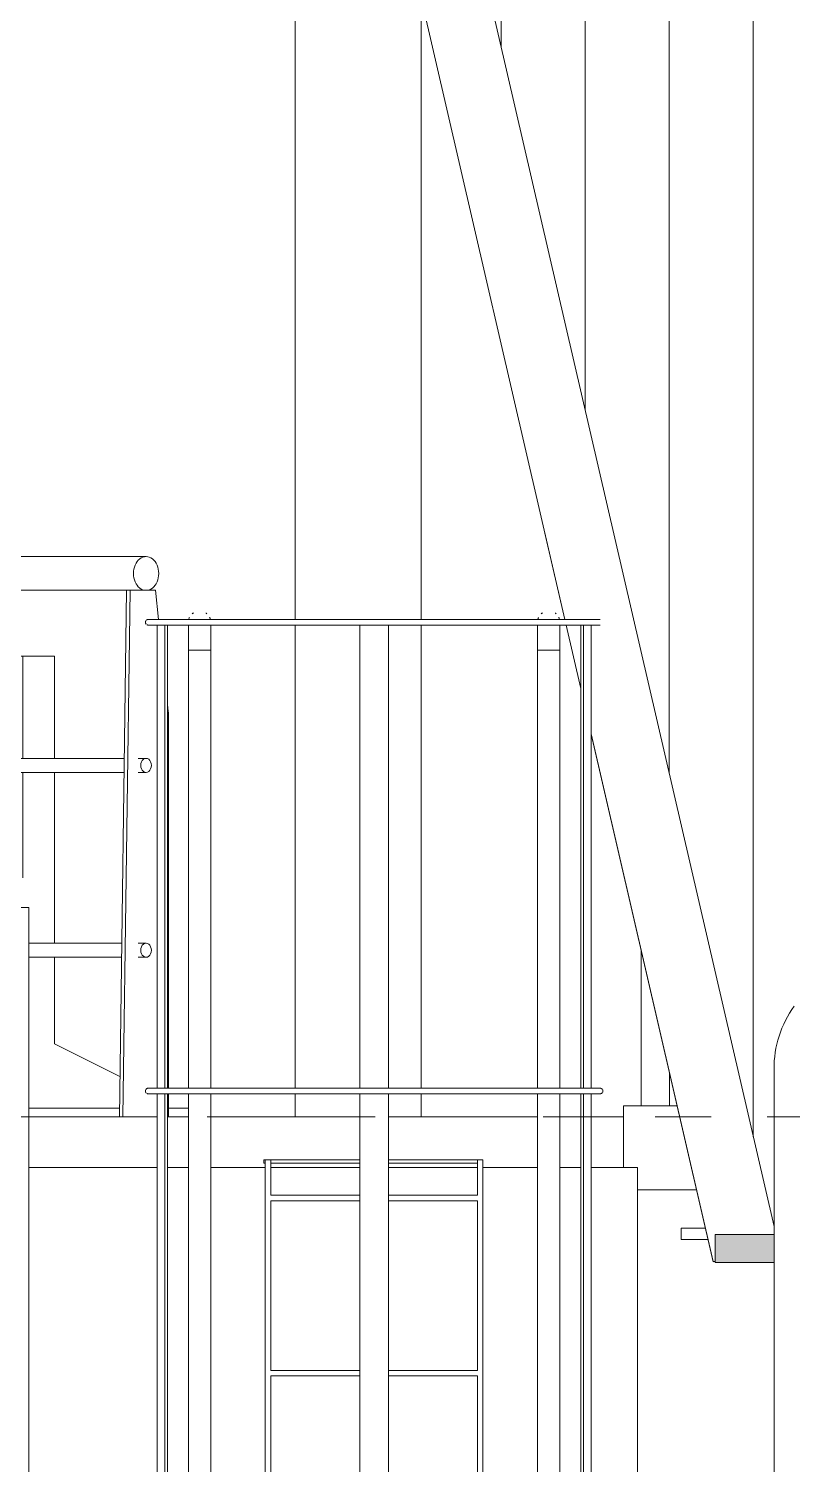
# Model space of a CAD drawing. Header units: metres. Extents: x -3 to 137, y -7 to 15.
# Drawn here: x 74.151 to 75.515, y 2.193 to 4.755 of the extents above; entities that cross this region are included whole.
import ezdxf

# ---------------------------------------------------------------- set-up
doc = ezdxf.new("R2010")
doc.units = ezdxf.units.M
doc.linetypes.add('Centre', pattern=[0.03175, 0.00635, -0.00475, 0.0159, -0.00475])
for name, color, linetype, lineweight in [('A-CLNG', 7, 'Continuous', 9), ('A-FLOR', 7, 'Continuous', 9), ('A-FLOR-HRAL', 7, 'Continuous', 9), ('A-FLOR-LEVL', 7, 'Continuous', 9), ('A-GENM', 7, 'Continuous', 9), ('A-WALL', 7, 'Continuous', 9), ('A-WALL-PATT', 7, 'Continuous', 9), ('I-WALL', 7, 'Continuous', 9), ('M-EQPM', 7, 'Continuous', 9), ('P-PIPE', 7, 'Continuous', 9), ('S-COLS', 7, 'Continuous', 9)]:
    doc.layers.add(name, color=color, linetype=linetype, lineweight=lineweight)

# ---------------------------------------------------------------- blocks, each defined once
blk = doc.blocks.new('CHS-Circular Hollow Section-Column - 225 mm-2571516-Elevation 5 - a')
at = {"layer": 'S-COLS'}
for p, q in [((-1.568, 5.7108), (-1.568, 3.7004)), ((-1.343, 3.7004), (-1.343, 4.8096)), ((-1.568, 3.6904), (-1.568, 2.8638)), ((-1.343, 2.8637), (-1.343, 3.6904)), ((-1.568, 2.8538), (-1.568, 2.8125)), ((-1.343, 2.8125), (-1.343, 2.8538))]:
    blk.add_line(p, q, dxfattribs=at)
blk = doc.blocks.new('Generic Models 2 - Generic Models 1-2589999-Elevation 5 - a')
at = {"layer": 'A-GENM', "color": 8, "true_color": 0x808080}
for p, q in [((-2.0432, 2.8125), (-1.8144, 2.8125)), ((-1.7956, 2.8125), (-1.7583, 2.8125)), ((-1.7187, 2.8125), (-1.4522, 2.8125)), ((-1.4014, 2.8125), (-1.1352, 2.8125)), ((-1.0954, 2.8125), (-1.058, 2.8125)), ((-1.0392, 2.8125), (-0.9817, 2.8125)), ((-1.8144, 2.7225), (-2.0432, 2.7225)), ((-1.7582, 2.7225), (-1.7956, 2.7225)), ((-1.6208, 2.7225), (-1.7187, 2.7225)), ((-1.4522, 2.7225), (-1.6111, 2.7225)), ((-1.2426, 2.7225), (-1.4014, 2.7225)), ((-1.1352, 2.7225), (-1.2329, 2.7225)), ((-1.058, 2.7225), (-1.0954, 2.7225)), ((-0.9817, 2.7225), (-1.0392, 2.7225)), ((-0.9817, 2.7375), (-0.9817, 2.7225))]:
    blk.add_line(p, q, dxfattribs=at)
blk = doc.blocks.new('Railing - 50 x 12mm-V122-Elevation 5 - a')
at = {"layer": 'A-FLOR-HRAL'}
for p, q in [((-2.4764, 3.264), (-2.4697, 3.7525)), ((-2.4632, 3.7525), (-2.4698, 3.264)), ((-2.4632, 3.7525), (-2.4697, 3.7525)), ((-2.4354, 3.7525), (-2.4632, 3.7525)), ((-2.3952, 3.5368), (-2.4179, 3.7525)), ((-2.3946, 3.5115), (-2.3946, 3.5246)), ((-2.3946, 3.264), (-2.3946, 3.3401)), ((-2.4825, 2.8125), (-2.4773, 3.191)), ((-2.4708, 3.191), (-2.4759, 2.8125)), ((-2.3946, 3.1225), (-2.3946, 3.191)), ((-2.3946, 2.8125), (-2.3946, 2.9487))]:
    blk.add_line(p, q, dxfattribs=at)
blk.add_ellipse((-2.4701, 3.5246), major_axis=(0, 0.1), ratio=0.75471, start_param=4.712389, end_param=4.834562, dxfattribs=at)
blk = doc.blocks.new('Railing - 50 x 12mm-V123-Elevation 5 - a')
at = {"layer": 'A-FLOR-HRAL'}
for p, q in [((-1.8817, 2.8125), (-1.869, 3.7525)), ((-1.8624, 3.7525), (-1.8752, 2.8125)), ((-1.8624, 3.7525), (-1.869, 3.7525)), ((-1.8346, 3.7525), (-1.8624, 3.7525)), ((-1.8171, 3.7525), (-1.834, 3.7525)), ((-1.8116, 3.7004), (-1.8171, 3.7525)), ((-1.7944, 3.5368), (-1.7956, 3.5483)), ((-1.7939, 2.8636), (-1.7939, 3.5246)), ((-1.7939, 2.8125), (-1.7939, 2.8539))]:
    blk.add_line(p, q, dxfattribs=at)
blk.add_ellipse((-1.8693, 3.5246), major_axis=(0, 0.1), ratio=0.75471, start_param=4.712389, end_param=4.834562, dxfattribs=at)
blk = doc.blocks.new('Railing - 50 x 12mm-V124-Elevation 5 - a')
at = {"layer": 'A-FLOR-HRAL'}
for p, q in [((-3.1242, 3.2638), (-3.1176, 3.7525)), ((-3.111, 3.7525), (-3.1176, 3.264)), ((-3.111, 3.7525), (-3.1176, 3.7525)), ((-3.0832, 3.7525), (-3.111, 3.7525)), ((-3.0431, 3.5368), (-3.0657, 3.7525)), ((-3.0425, 3.4525), (-3.0425, 3.5246)), ((-3.0425, 3.264), (-3.0425, 3.4275)), ((-3.1303, 2.8125), (-3.1252, 3.191)), ((-3.1186, 3.191), (-3.1238, 2.8125)), ((-3.0425, 3.1225), (-3.0425, 3.191)), ((-3.0425, 2.8125), (-3.0425, 3.0975))]:
    blk.add_line(p, q, dxfattribs=at)
blk.add_ellipse((-3.118, 3.5246), major_axis=(0, 0.1), ratio=0.75471, start_param=4.712389, end_param=4.834562, dxfattribs=at)
blk = doc.blocks.new('Railing - Railing-2595365-Elevation 5 - a')
at = {"layer": 'A-FLOR-HRAL'}
for p, q in [((-1.834, 3.8125), (-3.0991, 3.8125)), ((-3.0991, 3.7525), (-2.4697, 3.7525)), ((-2.4562, 3.7525), (-1.869, 3.7525)), ((-1.8554, 3.7525), (-1.834, 3.7525)), ((-2.5095, 3.4525), (-3.0967, 3.4525)), ((-1.873, 3.4525), (-2.418, 3.4525)), ((-1.834, 3.4525), (-1.8481, 3.4525)), ((-3.0967, 3.4275), (-2.5134, 3.4275)), ((-2.4147, 3.4275), (-1.8734, 3.4275)), ((-1.8481, 3.4275), (-1.834, 3.4275)), ((-2.4783, 3.1225), (-3.0967, 3.1225)), ((-2.2709, 3.1225), (-2.4488, 3.1225)), ((-2.1161, 3.1225), (-2.1979, 3.1225)), ((-1.8775, 3.1225), (-2.0431, 3.1225)), ((-1.834, 3.1225), (-1.8481, 3.1225)), ((-3.0967, 3.0975), (-2.4882, 3.0975)), ((-2.4395, 3.0975), (-2.2709, 3.0975)), ((-2.1979, 3.0975), (-2.1161, 3.0975)), ((-2.0431, 3.0975), (-1.8778, 3.0975)), ((-1.8481, 3.0975), (-1.834, 3.0975))]:
    blk.add_line(p, q, dxfattribs=at)
for centre, major_axis, start_param, end_param in [((-3.0991, 3.7825), (0, 0.03), 0, 1.570796), ((-1.834, 3.7825), (0, 0.03), 4.712389, 7.853982), ((-3.0991, 3.7825), (0, 0.03), 1.570796, 3.141593), ((-1.834, 3.7825), (0, 0.03), 1.570796, 4.712389), ((-1.834, 3.44), (0, 0.0125), 4.712389, 7.853982), ((-1.834, 3.44), (0, 0.0125), 1.570796, 4.712389), ((-1.834, 3.11), (0, 0.0125), 4.712389, 7.853982), ((-1.834, 3.11), (0, 0.0125), 1.570796, 4.712389)]:
    blk.add_ellipse(centre, major_axis=major_axis, ratio=0.75471, start_param=start_param, end_param=end_param, dxfattribs=at)
for name in ['Railing - 50 x 12mm-V124-Elevation 5 - a', 'Railing - 50 x 12mm-V122-Elevation 5 - a', 'Railing - 50 x 12mm-V123-Elevation 5 - a']:
    blk.add_blockref(name, (0, 0))
blk = doc.blocks.new('Railing - 2_-2595590-Elevation 5 - a')
at = {"layer": 'A-FLOR-HRAL'}
for p, q in [((-0.9502, 3.1096), (-0.9502, 2.8325)), ((-0.8994, 2.8325), (-0.8994, 2.8896))]:
    blk.add_line(p, q, dxfattribs=at)
blk = doc.blocks.new('Railing - Railing-2595551-Elevation 5 - a')
blk.add_blockref('Railing - 2_-2595590-Elevation 5 - a', (0, 0))
blk = doc.blocks.new('M-Miscelaneo - M-Miscelaneo-3177771-Elevation 5 - a')
at = {"layer": 'A-GENM', "color": 8, "true_color": 0x808080}
for p, q in [((-0.7128, 2.8994), (-0.7128, 2.6424)), ((-0.7128, 2.6424), (-0.7128, 2.3725)), ((-0.7128, 2.2425), (-0.7128, 0.7362))]:
    blk.add_line(p, q, dxfattribs=at)
at = {"layer": 'A-GENM', "color": 8, "true_color": 0x808080, "flags": 128}
for points in [[(-0.6767, 3.0101), (-0.681, 3.004), (-0.685, 2.9977), (-0.6888, 2.9912), (-0.6924, 2.9846), (-0.6957, 2.9778), (-0.6987, 2.971), (-0.7014, 2.964), (-0.7038, 2.9569), (-0.706, 2.9497), (-0.7078, 2.9424), (-0.7094, 2.9351), (-0.7107, 2.9277), (-0.7117, 2.9202), (-0.7124, 2.9127), (-0.7127, 2.9053), (-0.7128, 2.8994)], [(-0.7128, 2.3725), (-0.7128, 2.3699), (-0.7128, 2.3673), (-0.7128, 2.3647), (-0.7128, 2.3622), (-0.7128, 2.3596), (-0.7128, 2.3571), (-0.7128, 2.3546), (-0.7128, 2.3521), (-0.7128, 2.3496), (-0.7128, 2.3472), (-0.7128, 2.3448), (-0.7128, 2.3425), (-0.7128, 2.3402), (-0.7128, 2.338), (-0.7128, 2.3358), (-0.7128, 2.3337), (-0.7128, 2.3316), (-0.7128, 2.3297), (-0.7128, 2.3277), (-0.7128, 2.3259), (-0.7128, 2.3241), (-0.7128, 2.3224), (-0.7128, 2.3208), (-0.7128, 2.3193), (-0.7128, 2.3178), (-0.7128, 2.3165), (-0.7128, 2.3152), (-0.7128, 2.314), (-0.7128, 2.3129), (-0.7128, 2.3119), (-0.7128, 2.311), (-0.7128, 2.3102), (-0.7128, 2.3096), (-0.7128, 2.309), (-0.7128, 2.3085), (-0.7128, 2.3081), (-0.7128, 2.3078), (-0.7128, 2.3076), (-0.7128, 2.3075), (-0.7128, 2.3075)], [(-0.7128, 2.3075), (-0.7128, 2.3088), (-0.7127, 2.3101)], [(-0.7128, 2.2425), (-0.7128, 2.2451), (-0.7128, 2.2477), (-0.7128, 2.2503), (-0.7128, 2.2529), (-0.7128, 2.2554), (-0.7128, 2.258), (-0.7128, 2.2605), (-0.7128, 2.263), (-0.7128, 2.2654), (-0.7128, 2.2678), (-0.7128, 2.2702), (-0.7128, 2.2725), (-0.7128, 2.2748), (-0.7128, 2.277), (-0.7128, 2.2792), (-0.7128, 2.2813), (-0.7128, 2.2834), (-0.7128, 2.2854), (-0.7128, 2.2873), (-0.7128, 2.2891), (-0.7128, 2.2909), (-0.7128, 2.2926), (-0.7128, 2.2942), (-0.7128, 2.2958), (-0.7128, 2.2972), (-0.7128, 2.2986), (-0.7128, 2.2998), (-0.7128, 2.301), (-0.7128, 2.3021), (-0.7128, 2.3031), (-0.7128, 2.304), (-0.7128, 2.3048), (-0.7128, 2.3055), (-0.7128, 2.3061), (-0.7128, 2.3066), (-0.7128, 2.307), (-0.7128, 2.3073), (-0.7128, 2.3074), (-0.7128, 2.3075), (-0.7128, 2.3075)]]:
    blk.add_lwpolyline(points, dxfattribs=at)
blk = doc.blocks.new('M_Escalera Marinera Exterior - M_Escalera Marinera Exterior-V151-Elevation 5 - a')
at = {"layer": 'A-GENM', "color": 8, "true_color": 0x808080}
for p, q in [((-1.827, 3.7004), (-1.8302, 3.7004)), ((-1.8302, 3.6904), (-1.8232, 3.6904)), ((-1.8144, 2.8638), (-1.8144, 3.6905)), ((-1.7585, 3.7004), (-1.8057, 3.7004)), ((-1.8004, 2.8637), (-1.8004, 3.6905)), ((-1.7956, 3.6905), (-1.7956, 2.8636)), ((-1.7956, 3.6904), (-1.7585, 3.6904)), ((-1.7585, 3.7003), (-1.7585, 3.7004)), ((-1.4522, 2.8638), (-1.4522, 3.6904)), ((-1.4014, 2.8638), (-1.4014, 3.6904)), ((-1.0866, 3.7004), (-1.0952, 3.7004)), ((-1.0952, 3.6906), (-1.0952, 3.6904)), ((-1.0952, 3.6904), (-1.0842, 3.6904)), ((-1.058, 2.8636), (-1.058, 3.6906)), ((-1.0532, 3.6905), (-1.0532, 2.8637)), ((-1.0392, 3.6905), (-1.0392, 2.8638)), ((-1.7585, 3.6454), (-1.7585, 2.8635)), ((-1.7185, 3.6454), (-1.7585, 3.6454)), ((-1.7585, 3.6454), (-1.7385, 3.6454)), ((-1.7385, 3.6454), (-1.7185, 3.6454)), ((-1.7185, 2.8637), (-1.7185, 3.6454)), ((-1.1352, 3.6454), (-1.1352, 2.8634)), ((-1.0952, 3.6454), (-1.1352, 3.6454)), ((-1.1352, 3.6454), (-1.1152, 3.6454)), ((-1.1152, 3.6454), (-1.0952, 3.6454)), ((-1.0952, 2.8636), (-1.0952, 3.6454)), ((-1.827, 2.8638), (-1.8302, 2.8638)), ((-1.8302, 2.8538), (-1.8232, 2.8538)), ((-1.8144, 2.0127), (-1.8144, 2.8538)), ((-1.8004, 2.0127), (-1.8004, 2.8538)), ((-1.7585, 2.8638), (-1.7956, 2.8638)), ((-1.7956, 2.8538), (-1.7585, 2.8538)), ((-1.7956, 2.8538), (-1.7956, 2.0126)), ((-1.7585, 2.8636), (-1.7585, 2.8638)), ((-1.7585, 2.8539), (-1.7585, 2.0124)), ((-1.7185, 2.0127), (-1.7185, 2.854)), ((-1.4522, 2.0127), (-1.4522, 2.8538)), ((-1.4014, 2.0127), (-1.4014, 2.8538)), ((-1.1352, 2.8538), (-1.1352, 2.0124)), ((-1.058, 2.8638), (-1.0952, 2.8638)), ((-1.0952, 2.0126), (-1.0952, 2.8541)), ((-1.0952, 2.8539), (-1.0952, 2.8538)), ((-1.0952, 2.8538), (-1.058, 2.8538)), ((-1.058, 2.0126), (-1.058, 2.854)), ((-1.0532, 2.8539), (-1.0532, 2.0127)), ((-1.0392, 2.8538), (-1.0392, 2.0127)), ((-1.0235, 2.8638), (-1.0267, 2.8638)), ((-1.0267, 2.8538), (-1.0235, 2.8538)), ((-1.6236, 2.7361), (-1.6211, 2.7361)), ((-1.6236, 2.7298), (-1.6236, 2.7361)), ((-1.6209, 2.7298), (-1.6236, 2.7298)), ((-1.6111, 2.7361), (-1.6211, 2.7361)), ((-1.6211, 2.7361), (-1.6211, 2.0125)), ((-1.6111, 2.6727), (-1.6111, 2.7361)), ((-1.6111, 2.7361), (-1.4522, 2.7361)), ((-1.4522, 2.7298), (-1.6111, 2.7298)), ((-1.4014, 2.7361), (-1.2426, 2.7361)), ((-1.2426, 2.7298), (-1.4014, 2.7298)), ((-1.2326, 2.7361), (-1.2426, 2.7361)), ((-1.2426, 2.7361), (-1.2426, 2.6727)), ((-1.2326, 2.0126), (-1.2326, 2.7361)), ((-1.4522, 2.6727), (-1.6111, 2.6727)), ((-1.2426, 2.6727), (-1.4014, 2.6727)), ((-1.6111, 2.3601), (-1.6111, 2.6627)), ((-1.6111, 2.6627), (-1.4522, 2.6627)), ((-1.4014, 2.6627), (-1.2426, 2.6627)), ((-1.2426, 2.6627), (-1.2426, 2.3601)), ((-1.4522, 2.3601), (-1.6111, 2.3601)), ((-1.2426, 2.3601), (-1.4014, 2.3601)), ((-1.6111, 2.0553), (-1.6111, 2.3501)), ((-1.6111, 2.3501), (-1.4522, 2.3501)), ((-1.4014, 2.3501), (-1.2426, 2.3501)), ((-1.2426, 2.3501), (-1.2426, 2.0553))]:
    blk.add_line(p, q, dxfattribs=at)
at = {"layer": 'A-GENM', "color": 8, "true_color": 0x808080, "flags": 128}
for points in [[(-1.0235, 3.7004), (-1.0238, 3.7004), (-1.0248, 3.7004), (-1.0264, 3.7004), (-1.0286, 3.7004), (-1.0315, 3.7004), (-1.035, 3.7004), (-1.0392, 3.7004), (-1.0439, 3.7004), (-1.0493, 3.7004), (-1.0553, 3.7004), (-1.0619, 3.7004), (-1.0691, 3.7004), (-1.0768, 3.7004), (-1.0851, 3.7004), (-1.0939, 3.7004), (-1.1033, 3.7004), (-1.1132, 3.7004), (-1.1236, 3.7004), (-1.1345, 3.7004), (-1.1458, 3.7004), (-1.1576, 3.7004), (-1.1698, 3.7004), (-1.1825, 3.7004), (-1.1955, 3.7004), (-1.2089, 3.7004), (-1.2226, 3.7004), (-1.2367, 3.7004), (-1.2511, 3.7004), (-1.2658, 3.7004), (-1.2807, 3.7004), (-1.2958, 3.7004), (-1.3112, 3.7004), (-1.3267, 3.7004), (-1.3424, 3.7004), (-1.3583, 3.7004), (-1.3742, 3.7004), (-1.3903, 3.7004), (-1.4064, 3.7004), (-1.4225, 3.7004), (-1.4386, 3.7004), (-1.4547, 3.7004), (-1.4708, 3.7004), (-1.4868, 3.7004), (-1.5027, 3.7004), (-1.5185, 3.7004), (-1.5341, 3.7004), (-1.5496, 3.7004), (-1.5648, 3.7004), (-1.5799, 3.7004), (-1.5947, 3.7004), (-1.6092, 3.7004), (-1.6235, 3.7004), (-1.6374, 3.7004), (-1.651, 3.7004), (-1.6642, 3.7004), (-1.6771, 3.7004), (-1.6895, 3.7004), (-1.7015, 3.7004), (-1.7131, 3.7004), (-1.7243, 3.7004), (-1.7349, 3.7004), (-1.7451, 3.7004), (-1.7548, 3.7004), (-1.7639, 3.7004), (-1.7725, 3.7004), (-1.7805, 3.7004), (-1.788, 3.7004), (-1.7949, 3.7004), (-1.8012, 3.7004), (-1.8069, 3.7004), (-1.812, 3.7004), (-1.8165, 3.7004), (-1.8203, 3.7004), (-1.8236, 3.7004), (-1.8262, 3.7004), (-1.8281, 3.7004), (-1.8294, 3.7004), (-1.8301, 3.7004), (-1.8302, 3.7004)], [(-1.8302, 3.6904), (-1.8299, 3.6904), (-1.8289, 3.6904), (-1.8273, 3.6904), (-1.825, 3.6904), (-1.8222, 3.6904), (-1.8186, 3.6904), (-1.8145, 3.6904), (-1.8097, 3.6904), (-1.8043, 3.6904), (-1.7984, 3.6904), (-1.7918, 3.6904), (-1.7846, 3.6904), (-1.7769, 3.6904), (-1.7686, 3.6904), (-1.7597, 3.6904), (-1.7504, 3.6904), (-1.7405, 3.6904), (-1.7301, 3.6904), (-1.7192, 3.6904), (-1.7079, 3.6904), (-1.6961, 3.6904), (-1.6838, 3.6904), (-1.6712, 3.6904), (-1.6582, 3.6904), (-1.6448, 3.6904), (-1.631, 3.6904), (-1.617, 3.6904), (-1.6026, 3.6904), (-1.5879, 3.6904), (-1.573, 3.6904), (-1.5578, 3.6904), (-1.5425, 3.6904), (-1.5269, 3.6904), (-1.5112, 3.6904), (-1.4954, 3.6904), (-1.4794, 3.6904), (-1.4634, 3.6904), (-1.4473, 3.6904), (-1.4312, 3.6904), (-1.4151, 3.6904), (-1.3989, 3.6904), (-1.3829, 3.6904), (-1.3669, 3.6904), (-1.351, 3.6904), (-1.3352, 3.6904), (-1.3196, 3.6904), (-1.3041, 3.6904), (-1.2888, 3.6904), (-1.2738, 3.6904), (-1.259, 3.6904), (-1.2444, 3.6904), (-1.2302, 3.6904), (-1.2163, 3.6904), (-1.2027, 3.6904), (-1.1895, 3.6904), (-1.1766, 3.6904), (-1.1642, 3.6904), (-1.1521, 3.6904), (-1.1405, 3.6904), (-1.1294, 3.6904), (-1.1187, 3.6904), (-1.1086, 3.6904), (-1.0989, 3.6904), (-1.0898, 3.6904), (-1.0812, 3.6904), (-1.0732, 3.6904), (-1.0657, 3.6904), (-1.0588, 3.6904), (-1.0525, 3.6904), (-1.0468, 3.6904), (-1.0417, 3.6904), (-1.0372, 3.6904), (-1.0333, 3.6904), (-1.0301, 3.6904), (-1.0275, 3.6904), (-1.0256, 3.6904), (-1.0242, 3.6904), (-1.0236, 3.6904), (-1.0235, 3.6904)], [(-1.7585, 3.6907), (-1.7585, 3.6898), (-1.7585, 3.6888), (-1.7585, 3.6878), (-1.7585, 3.6867), (-1.7585, 3.6855), (-1.7585, 3.6843), (-1.7585, 3.683), (-1.7585, 3.6817), (-1.7585, 3.6803), (-1.7585, 3.6788), (-1.7585, 3.6773), (-1.7585, 3.6757), (-1.7585, 3.6741), (-1.7585, 3.6725), (-1.7585, 3.6708), (-1.7585, 3.669), (-1.7585, 3.6672), (-1.7585, 3.6654), (-1.7585, 3.6636), (-1.7585, 3.6617), (-1.7585, 3.6598), (-1.7585, 3.6579), (-1.7585, 3.6559), (-1.7585, 3.6539), (-1.7585, 3.652), (-1.7585, 3.65), (-1.7585, 3.648), (-1.7585, 3.646), (-1.7585, 3.6454)], [(-1.7585, 3.6454), (-1.7585, 3.6474), (-1.7585, 3.6494), (-1.7585, 3.6514), (-1.7585, 3.6534), (-1.7585, 3.6554), (-1.7585, 3.6573), (-1.7585, 3.6593), (-1.7585, 3.6612), (-1.7585, 3.6631), (-1.7585, 3.6649), (-1.7585, 3.6667), (-1.7585, 3.6685), (-1.7585, 3.6703), (-1.7585, 3.672), (-1.7585, 3.6737), (-1.7585, 3.6753), (-1.7585, 3.6769), (-1.7585, 3.6784), (-1.7585, 3.6799), (-1.7585, 3.6813), (-1.7585, 3.6827), (-1.7585, 3.684), (-1.7585, 3.6852), (-1.7585, 3.6864), (-1.7585, 3.6875), (-1.7585, 3.6886), (-1.7585, 3.6895), (-1.7585, 3.6904)], [(-1.7579, 3.7002), (-1.7577, 3.701), (-1.7574, 3.7017), (-1.7572, 3.7025), (-1.7569, 3.7032), (-1.7566, 3.704)], [(-1.7518, 3.7103), (-1.7512, 3.7109), (-1.7506, 3.7114), (-1.7499, 3.7118), (-1.7493, 3.7123)], [(-1.7272, 3.7119), (-1.7265, 3.7115), (-1.7259, 3.711), (-1.7253, 3.7105)], [(-1.7205, 3.7042), (-1.7201, 3.7034), (-1.7198, 3.7027), (-1.7195, 3.7019), (-1.7193, 3.7012), (-1.7191, 3.7004)], [(-1.7185, 3.6907), (-1.7185, 3.6898), (-1.7185, 3.6888), (-1.7185, 3.6878), (-1.7185, 3.6867), (-1.7185, 3.6855), (-1.7185, 3.6843), (-1.7185, 3.683), (-1.7185, 3.6817), (-1.7185, 3.6803), (-1.7185, 3.6788), (-1.7185, 3.6773), (-1.7185, 3.6757), (-1.7185, 3.6741), (-1.7185, 3.6725), (-1.7185, 3.6708), (-1.7185, 3.669), (-1.7185, 3.6672), (-1.7185, 3.6654), (-1.7185, 3.6636), (-1.7185, 3.6617), (-1.7185, 3.6598), (-1.7185, 3.6579), (-1.7185, 3.6559), (-1.7185, 3.6539), (-1.7185, 3.652), (-1.7185, 3.65), (-1.7185, 3.648), (-1.7185, 3.646)], [(-1.7185, 3.6454), (-1.7185, 3.6474), (-1.7185, 3.6494), (-1.7185, 3.6514), (-1.7185, 3.6534), (-1.7185, 3.6554), (-1.7185, 3.6573), (-1.7185, 3.6593), (-1.7185, 3.6612), (-1.7185, 3.6631), (-1.7185, 3.6649), (-1.7185, 3.6667), (-1.7185, 3.6685), (-1.7185, 3.6703), (-1.7185, 3.672), (-1.7185, 3.6737), (-1.7185, 3.6753), (-1.7185, 3.6769), (-1.7185, 3.6784), (-1.7185, 3.6799), (-1.7185, 3.6813), (-1.7185, 3.6827), (-1.7185, 3.684), (-1.7185, 3.6852), (-1.7185, 3.6864), (-1.7185, 3.6875), (-1.7185, 3.6886), (-1.7185, 3.6895), (-1.7185, 3.6904)], [(-1.1352, 3.6907), (-1.1352, 3.6898), (-1.1352, 3.6888), (-1.1352, 3.6878), (-1.1352, 3.6867), (-1.1352, 3.6855), (-1.1352, 3.6843), (-1.1352, 3.683), (-1.1352, 3.6817), (-1.1352, 3.6803), (-1.1352, 3.6788), (-1.1352, 3.6773), (-1.1352, 3.6757), (-1.1352, 3.6741), (-1.1352, 3.6725), (-1.1352, 3.6708), (-1.1352, 3.669), (-1.1352, 3.6672), (-1.1352, 3.6654), (-1.1352, 3.6636), (-1.1352, 3.6617), (-1.1352, 3.6598), (-1.1352, 3.6579), (-1.1352, 3.6559), (-1.1352, 3.6539), (-1.1352, 3.652), (-1.1352, 3.65), (-1.1352, 3.648), (-1.1352, 3.646), (-1.1352, 3.6454)], [(-1.1352, 3.6454), (-1.1352, 3.6474), (-1.1352, 3.6494), (-1.1352, 3.6514), (-1.1352, 3.6534), (-1.1352, 3.6554), (-1.1352, 3.6573), (-1.1352, 3.6593), (-1.1352, 3.6612), (-1.1352, 3.6631), (-1.1352, 3.6649), (-1.1352, 3.6667), (-1.1352, 3.6685), (-1.1352, 3.6703), (-1.1352, 3.672), (-1.1352, 3.6737), (-1.1352, 3.6753), (-1.1352, 3.6769), (-1.1352, 3.6784), (-1.1352, 3.6799), (-1.1352, 3.6813), (-1.1352, 3.6827), (-1.1352, 3.684), (-1.1352, 3.6852), (-1.1352, 3.6864), (-1.1352, 3.6875), (-1.1352, 3.6886), (-1.1352, 3.6895), (-1.1352, 3.6904)], [(-1.1346, 3.7002), (-1.1344, 3.701), (-1.1342, 3.7017), (-1.1339, 3.7025), (-1.1336, 3.7032), (-1.1333, 3.704)], [(-1.1286, 3.7103), (-1.128, 3.7109), (-1.1273, 3.7114), (-1.1267, 3.7118), (-1.126, 3.7123)], [(-1.1039, 3.7119), (-1.1033, 3.7115), (-1.1026, 3.711), (-1.102, 3.7105)], [(-1.0972, 3.7042), (-1.0969, 3.7034), (-1.0966, 3.7027), (-1.0963, 3.7019), (-1.0961, 3.7012), (-1.0958, 3.7004)], [(-1.0952, 3.6907), (-1.0952, 3.6898), (-1.0952, 3.6888), (-1.0952, 3.6878), (-1.0952, 3.6867), (-1.0952, 3.6855), (-1.0952, 3.6843), (-1.0952, 3.683), (-1.0952, 3.6817), (-1.0952, 3.6803), (-1.0952, 3.6788), (-1.0952, 3.6773), (-1.0952, 3.6757), (-1.0952, 3.6741), (-1.0952, 3.6725), (-1.0952, 3.6708), (-1.0952, 3.669), (-1.0952, 3.6672), (-1.0952, 3.6654), (-1.0952, 3.6636), (-1.0952, 3.6617), (-1.0952, 3.6598), (-1.0952, 3.6579), (-1.0952, 3.6559), (-1.0952, 3.6539), (-1.0952, 3.652), (-1.0952, 3.65), (-1.0952, 3.648), (-1.0952, 3.646)], [(-1.0952, 3.6454), (-1.0952, 3.6474), (-1.0952, 3.6494), (-1.0952, 3.6514), (-1.0952, 3.6534), (-1.0952, 3.6554), (-1.0952, 3.6573), (-1.0952, 3.6593), (-1.0952, 3.6612), (-1.0952, 3.6631), (-1.0952, 3.6649), (-1.0952, 3.6667), (-1.0952, 3.6685), (-1.0952, 3.6703), (-1.0952, 3.672), (-1.0952, 3.6737), (-1.0952, 3.6753), (-1.0952, 3.6769), (-1.0952, 3.6784), (-1.0952, 3.6799), (-1.0952, 3.6813), (-1.0952, 3.6827), (-1.0952, 3.684), (-1.0952, 3.6852), (-1.0952, 3.6864), (-1.0952, 3.6875), (-1.0952, 3.6886), (-1.0952, 3.6895), (-1.0952, 3.6904)], [(-1.0235, 2.8638), (-1.0238, 2.8638), (-1.0248, 2.8638), (-1.0264, 2.8638), (-1.0286, 2.8638), (-1.0315, 2.8638), (-1.035, 2.8638), (-1.0392, 2.8638), (-1.0439, 2.8638), (-1.0493, 2.8638), (-1.0553, 2.8638), (-1.0619, 2.8638), (-1.0691, 2.8638), (-1.0768, 2.8638), (-1.0851, 2.8638), (-1.0939, 2.8638), (-1.1033, 2.8638), (-1.1132, 2.8638), (-1.1236, 2.8638), (-1.1345, 2.8638), (-1.1458, 2.8638), (-1.1576, 2.8638), (-1.1698, 2.8638), (-1.1825, 2.8638), (-1.1955, 2.8638), (-1.2089, 2.8638), (-1.2226, 2.8638), (-1.2367, 2.8638), (-1.2511, 2.8638), (-1.2658, 2.8638), (-1.2807, 2.8638), (-1.2958, 2.8638), (-1.3112, 2.8638), (-1.3267, 2.8638), (-1.3424, 2.8638), (-1.3583, 2.8638), (-1.3742, 2.8638), (-1.3903, 2.8638), (-1.4064, 2.8638), (-1.4225, 2.8638), (-1.4386, 2.8638), (-1.4547, 2.8638), (-1.4708, 2.8638), (-1.4868, 2.8638), (-1.5027, 2.8638), (-1.5185, 2.8638), (-1.5341, 2.8638), (-1.5496, 2.8638), (-1.5648, 2.8638), (-1.5799, 2.8638), (-1.5947, 2.8638), (-1.6092, 2.8638), (-1.6235, 2.8638), (-1.6374, 2.8638), (-1.651, 2.8638), (-1.6642, 2.8638), (-1.6771, 2.8638), (-1.6895, 2.8638), (-1.7015, 2.8638), (-1.7131, 2.8638), (-1.7243, 2.8638), (-1.7349, 2.8638), (-1.7451, 2.8638), (-1.7548, 2.8638), (-1.7639, 2.8638), (-1.7725, 2.8638), (-1.7805, 2.8638), (-1.788, 2.8638), (-1.7949, 2.8638), (-1.8012, 2.8638), (-1.8069, 2.8638), (-1.812, 2.8638), (-1.8165, 2.8638), (-1.8203, 2.8638), (-1.8236, 2.8638), (-1.8262, 2.8638), (-1.8281, 2.8638), (-1.8294, 2.8638), (-1.8301, 2.8638), (-1.8302, 2.8638)], [(-1.8302, 2.8538), (-1.8299, 2.8538), (-1.8289, 2.8538), (-1.8273, 2.8538), (-1.825, 2.8538), (-1.8222, 2.8538), (-1.8186, 2.8538), (-1.8145, 2.8538), (-1.8097, 2.8538), (-1.8043, 2.8538), (-1.7984, 2.8538), (-1.7918, 2.8538), (-1.7846, 2.8538), (-1.7769, 2.8538), (-1.7686, 2.8538), (-1.7597, 2.8538), (-1.7504, 2.8538), (-1.7405, 2.8538), (-1.7301, 2.8538), (-1.7192, 2.8538), (-1.7079, 2.8538), (-1.6961, 2.8538), (-1.6838, 2.8538), (-1.6712, 2.8538), (-1.6582, 2.8538), (-1.6448, 2.8538), (-1.631, 2.8538), (-1.617, 2.8538), (-1.6026, 2.8538), (-1.5879, 2.8538), (-1.573, 2.8538), (-1.5578, 2.8538), (-1.5425, 2.8538), (-1.5269, 2.8538), (-1.5112, 2.8538), (-1.4954, 2.8538), (-1.4794, 2.8538), (-1.4634, 2.8538), (-1.4473, 2.8538), (-1.4312, 2.8538), (-1.4151, 2.8538), (-1.3989, 2.8538), (-1.3829, 2.8538), (-1.3669, 2.8538), (-1.351, 2.8538), (-1.3352, 2.8538), (-1.3196, 2.8538), (-1.3041, 2.8538), (-1.2888, 2.8538), (-1.2738, 2.8538), (-1.259, 2.8538), (-1.2444, 2.8538), (-1.2302, 2.8538), (-1.2163, 2.8538), (-1.2027, 2.8538), (-1.1895, 2.8538), (-1.1766, 2.8538), (-1.1642, 2.8538), (-1.1521, 2.8538), (-1.1405, 2.8538), (-1.1294, 2.8538), (-1.1187, 2.8538), (-1.1086, 2.8538), (-1.0989, 2.8538), (-1.0898, 2.8538), (-1.0812, 2.8538), (-1.0732, 2.8538), (-1.0657, 2.8538), (-1.0588, 2.8538), (-1.0525, 2.8538), (-1.0468, 2.8538), (-1.0417, 2.8538), (-1.0372, 2.8538), (-1.0333, 2.8538), (-1.0301, 2.8538), (-1.0275, 2.8538), (-1.0256, 2.8538), (-1.0242, 2.8538), (-1.0236, 2.8538), (-1.0235, 2.8538)]]:
    blk.add_lwpolyline(points, dxfattribs=at)
at = {"layer": 'A-GENM', "color": 8, "true_color": 0x808080}
for points, knots in [([(-1.8345, 3.6979), (-1.8346, 3.6978), (-1.8348, 3.6974), (-1.8351, 3.6965), (-1.8352, 3.6959), (-1.8352, 3.6954)], [0.8333333, 0.8333333, 0.8333333, 0.8333333, 0.875, 0.9166667, 1, 1, 1, 1]), ([(-1.8352, 3.6954), (-1.8352, 3.695), (-1.8351, 3.6944), (-1.8348, 3.6935), (-1.8345, 3.6929), (-1.8342, 3.6925), (-1.834, 3.6921), (-1.8338, 3.692), (-1.8337, 3.6919)], [0, 0, 0, 0, 0.0833333, 0.125, 0.1666667, 0.2083333, 0.2291667, 0.25, 0.25, 0.25, 0.25]), ([(-1.8289, 3.7003), (-1.829, 3.7003), (-1.8292, 3.7003), (-1.8295, 3.7004), (-1.8299, 3.7004), (-1.8302, 3.7004), (-1.8305, 3.7004), (-1.8309, 3.7004), (-1.8312, 3.7003), (-1.8315, 3.7003), (-1.8318, 3.7002), (-1.8321, 3.7001), (-1.8324, 3.6999), (-1.8327, 3.6998), (-1.833, 3.6996), (-1.8333, 3.6993), (-1.8336, 3.6991), (-1.8337, 3.699)], [0.4166667, 0.4166667, 0.4166667, 0.4166667, 0.4375, 0.4583333, 0.4791667, 0.5, 0.5208333, 0.5416667, 0.5625, 0.5833333, 0.6041667, 0.625, 0.6458333, 0.6666667, 0.6875, 0.7083333, 0.75, 0.75, 0.75, 0.75]), ([(-1.8345, 2.8613), (-1.8346, 2.8611), (-1.8348, 2.8607), (-1.8351, 2.8599), (-1.8352, 2.8592), (-1.8352, 2.8588)], [0.8333333, 0.8333333, 0.8333333, 0.8333333, 0.875, 0.9166667, 1, 1, 1, 1]), ([(-1.8352, 2.8588), (-1.8352, 2.8583), (-1.8351, 2.8577), (-1.8348, 2.8569), (-1.8345, 2.8563), (-1.8342, 2.8558), (-1.834, 2.8555), (-1.8338, 2.8553), (-1.8337, 2.8552)], [0, 0, 0, 0, 0.0833333, 0.125, 0.1666667, 0.2083333, 0.2291667, 0.25, 0.25, 0.25, 0.25]), ([(-1.8289, 2.8636), (-1.829, 2.8636), (-1.8292, 2.8637), (-1.8295, 2.8637), (-1.8299, 2.8638), (-1.8302, 2.8638), (-1.8305, 2.8638), (-1.8309, 2.8637), (-1.8312, 2.8637), (-1.8315, 2.8636), (-1.8318, 2.8635), (-1.8321, 2.8634), (-1.8324, 2.8633), (-1.8327, 2.8631), (-1.833, 2.8629), (-1.8333, 2.8627), (-1.8336, 2.8625), (-1.8337, 2.8623)], [0.4166667, 0.4166667, 0.4166667, 0.4166667, 0.4375, 0.4583333, 0.4791667, 0.5, 0.5208333, 0.5416667, 0.5625, 0.5833333, 0.6041667, 0.625, 0.6458333, 0.6666667, 0.6875, 0.7083333, 0.75, 0.75, 0.75, 0.75]), ([(-1.0199, 2.8623), (-1.0201, 2.8625), (-1.0203, 2.8627), (-1.0207, 2.8629), (-1.021, 2.8631), (-1.0213, 2.8633), (-1.0216, 2.8634), (-1.0219, 2.8635), (-1.0222, 2.8636), (-1.0225, 2.8637), (-1.0228, 2.8637), (-1.0231, 2.8638), (-1.0235, 2.8638), (-1.0238, 2.8638), (-1.0241, 2.8637), (-1.0245, 2.8637), (-1.0247, 2.8636), (-1.0248, 2.8636)], [-0.75, -0.75, -0.75, -0.75, -0.7083333, -0.6875, -0.6666667, -0.6458333, -0.625, -0.6041667, -0.5833333, -0.5625, -0.5416667, -0.5208333, -0.5, -0.4791667, -0.4583333, -0.4375, -0.4166667, -0.4166667, -0.4166667, -0.4166667]), ([(-1.0248, 2.8539), (-1.0247, 2.8539), (-1.0245, 2.8539), (-1.0241, 2.8538), (-1.0238, 2.8538), (-1.0235, 2.8538), (-1.0231, 2.8538), (-1.0228, 2.8538), (-1.0225, 2.8539), (-1.0222, 2.8539), (-1.0219, 2.854), (-1.0216, 2.8542), (-1.0213, 2.8543), (-1.021, 2.8544), (-1.0207, 2.8546), (-1.0203, 2.8549), (-1.0201, 2.8551), (-1.0199, 2.8552)], [-0.5833333, -0.5833333, -0.5833333, -0.5833333, -0.5625, -0.5416667, -0.5208333, -0.5, -0.4791667, -0.4583333, -0.4375, -0.4166667, -0.3958333, -0.375, -0.3541667, -0.3333333, -0.3125, -0.2916667, -0.25, -0.25, -0.25, -0.25]), ([(-1.0185, 2.8588), (-1.0185, 2.8592), (-1.0186, 2.8599), (-1.0188, 2.8607), (-1.019, 2.8611), (-1.0191, 2.8613)], [-1, -1, -1, -1, -0.9166667, -0.875, -0.8333333, -0.8333333, -0.8333333, -0.8333333]), ([(-1.0191, 2.8563), (-1.019, 2.8565), (-1.0188, 2.8569), (-1.0186, 2.8577), (-1.0185, 2.8583), (-1.0185, 2.8588)], [-0.1666667, -0.1666667, -0.1666667, -0.1666667, -0.125, -0.0833333, 0, 0, 0, 0])]:
    blk.add_open_spline(points, degree=3, knots=knots, dxfattribs=at)
for points in [[(-1.8327, 3.6911), (-1.8326, 3.6911), (-1.8324, 3.691), (-1.8321, 3.6908), (-1.8318, 3.6907), (-1.8315, 3.6906), (-1.8312, 3.6905), (-1.8309, 3.6905), (-1.8305, 3.6904), (-1.8302, 3.6904), (-1.8299, 3.6904), (-1.8295, 3.6905), (-1.8292, 3.6905), (-1.829, 3.6906), (-1.8289, 3.6906)], [(-1.8327, 2.8544), (-1.8326, 2.8544), (-1.8324, 2.8543), (-1.8321, 2.8542), (-1.8318, 2.854), (-1.8315, 2.8539), (-1.8312, 2.8539), (-1.8309, 2.8538), (-1.8305, 2.8538), (-1.8302, 2.8538), (-1.8299, 2.8538), (-1.8295, 2.8538), (-1.8292, 2.8539), (-1.829, 2.8539), (-1.8289, 2.8539)]]:
    blk.add_open_spline(points, degree=3, dxfattribs=at)
blk = doc.blocks.new('Ventilacion01 - Standard-3041101-Elevation 5 - a')
at = {"layer": 'M-EQPM'}
for p, q in [((-2.4713, 3.6347), (-2.4828, 3.6347)), ((-2.4828, 3.6347), (-2.4828, 3.4934)), ((-2.2115, 3.6347), (-2.4055, 3.6347)), ((-2.1247, 3.6347), (-2.2115, 3.6347)), ((-2.2115, 3.6347), (-2.2115, 3.4525)), ((-2.0542, 3.6347), (-2.1247, 3.6347)), ((-2.1247, 3.6347), (-2.1247, 3.4525)), ((-1.9977, 3.6347), (-2.0542, 3.6347)), ((-2.0542, 3.6347), (-2.0542, 3.4525)), ((-1.9977, 3.4525), (-1.9977, 3.6347)), ((-2.3471, 3.6058), (-2.3691, 3.6058)), ((-2.4154, 3.4994), (-2.4641, 3.4994)), ((-2.506, 3.4622), (-2.5084, 3.4558)), ((-2.2115, 3.4276), (-2.2115, 3.2649)), ((-2.1247, 3.4276), (-2.1247, 3.2778)), ((-2.0542, 3.4276), (-2.0542, 3.2394)), ((-1.9977, 3.1225), (-1.9977, 3.4276)), ((-2.5084, 3.3959), (-2.506, 3.3894)), ((-2.4828, 3.3582), (-2.4828, 3.264)), ((-2.4641, 3.3522), (-2.4154, 3.3522)), ((-2.4828, 3.2705), (-2.5177, 3.2705)), ((-2.0935, 3.2778), (-2.1841, 3.2778)), ((-2.5177, 3.1845), (-2.4828, 3.1845)), ((-2.4828, 3.191), (-2.4828, 3.1221)), ((-2.1247, 3.1918), (-2.1247, 3.1225)), ((-2.4302, 3.108), (-2.4641, 3.108)), ((-2.1247, 3.0976), (-2.1247, 2.91)), ((-1.9977, 2.9432), (-1.9977, 3.0976)), ((-2.506, 3.0708), (-2.5084, 3.0644)), ((-2.5084, 3.0045), (-2.506, 2.998)), ((-2.4828, 2.9668), (-2.4828, 2.8282)), ((-2.4641, 2.9608), (-2.4154, 2.9608)), ((-2.6175, 2.8605), (-2.4828, 2.9343)), ((-2.4828, 2.9288), (-2.6075, 2.8605)), ((-1.8807, 2.8845), (-1.9977, 2.9432)), ((-2.1979, 2.8699), (-2.1161, 2.9147)), ((-2.1161, 2.9092), (-2.1979, 2.8644)), ((-2.6175, 2.8282), (-2.6175, 2.8605)), ((-2.6075, 2.8605), (-2.6175, 2.8605)), ((-2.6075, 2.8605), (-2.6075, 2.8125)), ((-2.3691, 2.8544), (-2.3471, 2.8544)), ((-2.6175, 2.8282), (-2.7221, 2.8282)), ((-2.7221, 2.8282), (-2.7221, 2.8125)), ((-2.2709, 2.8282), (-2.3946, 2.8282)), ((-2.1161, 2.8282), (-2.1979, 2.8282)), ((-2.0432, 2.8282), (-1.8815, 2.8282)), ((-1.7939, 2.8282), (-1.7584, 2.8282))]:
    blk.add_line(p, q, dxfattribs=at)
for centre, major_axis, start_param, end_param in [((-2.3691, 3.4258), (0, 0.18), 4.862358, 6.563517), ((-2.3471, 3.4258), (0, 0.18), 4.862358, 6.283185), ((-2.3471, 3.4258), (0, 0.18), 4.862358, 6.283185), ((-2.4739, 3.4258), (0, 0.0606), 6.269433, 7.853982), ((-2.4641, 3.4258), (0, 0.0736), 0.194151, 1.158362), ((-2.3691, 3.4258), (0, 0.18), 1.083941, 1.169422), ((-2.4641, 3.4258), (0, 0.0736), 4.712389, 5.986493), ((-2.4154, 3.4258), (0, 0.0736), 5.08439, 5.986493), ((-2.4739, 3.4258), (0, 0.0606), 4.712389, 5.914588), ((-2.4739, 3.4258), (0, 0.0606), 1.570796, 3.114657), ((-2.4739, 3.4258), (0, 0.0606), 3.51019, 4.712389), ((-2.4641, 3.4258), (0, 0.0736), 3.438285, 4.712389), ((-2.4154, 3.4258), (0, 0.0736), 3.438285, 4.712389), ((-2.4154, 3.4258), (0, 0.0736), 4.712389, 4.738404), ((-2.3691, 3.4258), (0, 0.18), 3.591648, 4.712389), ((-2.3471, 3.4258), (0, 0.18), 3.591648, 4.722616), ((-2.3471, 3.4258), (0, 0.18), 3.591648, 4.712389), ((-2.3691, 3.4258), (0, 0.18), 4.712389, 4.722657), ((-2.3471, 3.4258), (0, 0.18), 4.712389, 4.722616), ((-2.4641, 3.4258), (0, 0.0736), 1.983231, 2.90674), ((-2.3691, 3.4258), (0, 0.18), 1.97217, 2.009502), ((-2.1841, 3.2348), (0, 0.043), 5.520609, 7.045761), ((-2.5177, 3.2275), (0, 0.043), 5.759587, 6.806784), ((-2.0935, 3.2348), (0, 0.043), 5.253942, 6.283185), ((-2.5177, 3.2275), (0, 0.043), 3.621822, 3.665191), ((-2.3691, 3.0344), (0, 0.18), 5.292419, 5.759587), ((-2.3471, 3.0344), (0, 0.18), 5.575214, 5.771835), ((-2.3471, 3.0344), (0, 0.18), 5.575214, 5.771835), ((-2.4641, 3.0344), (0, 0.0736), 0.307507, 1.158362), ((-2.4641, 3.0344), (0, 0.0736), 4.712389, 5.986493), ((-2.4739, 3.0344), (0, 0.0606), 0.121063, 1.570796), ((-2.4739, 3.0344), (0, 0.0606), 4.712389, 5.914588), ((-2.4154, 3.0344), (0, 0.0736), 4.712389, 5.773505), ((-2.4739, 3.0344), (0, 0.0606), 1.570796, 2.971833), ((-2.4739, 3.0344), (0, 0.0606), 3.51019, 4.712389), ((-2.4641, 3.0344), (0, 0.0736), 3.438285, 4.712389), ((-2.4154, 3.0344), (0, 0.0736), 3.438285, 4.712389), ((-2.4641, 3.0344), (0, 0.0736), 1.983231, 2.790375), ((-2.3691, 3.0344), (0, 0.18), 2.922818, 4.132359), ((-2.3471, 3.0344), (0, 0.18), 3.141593, 3.849564), ((-2.3471, 3.0344), (0, 0.18), 3.141593, 3.849564)]:
    blk.add_ellipse(centre, major_axis=major_axis, ratio=0.656059, start_param=start_param, end_param=end_param, dxfattribs=at)

msp = doc.modelspace()

# ---------------------------------------------------------------- hatches: boundary and pattern name
at = {"layer": 'A-WALL-PATT', "true_color": 0x383a4e}
h = msp.add_hatch(dxfattribs=at)
h.set_pattern_fill('FP_4', color=159, style=0, pattern_type=2)
h.set_pattern_definition([(90, (76.19501, 0), (-0.15, 9e-18), [])])
h.paths.add_polyline_path([(89.0783, 2.5603), (89.1845, 3.5702), (89.1835, 3.7686), (89.1672, 3.7697), (89.1652, 3.77), (89.1672, 3.7736), (89.1652, 3.7766), (89.1699, 3.7783), (89.1791, 3.7786), (89.2064, 3.7784), (89.6698, 8.1879), (87.0263, 8.4332), (87.0059, 8.4097), (87.0059, 2.6028), (89.0783, 2.6028)])
h.paths.add_polyline_path([(75.5472, 2.6028), (86.5868, 2.6028), (86.5855, 2.6139), (86.5854, 8.4741), (73.8541, 9.6556), (75.4822, 2.6169), (75.4833, 2.9083), (75.4895, 2.9495), (75.4933, 2.9623), (75.5085, 2.9946), (75.5259, 3.0198), (75.557, 3.0492), (75.5929, 3.0703), (75.6283, 3.0821), (75.6474, 3.0852), (75.6595, 3.0867), (75.6763, 3.0867), (75.7158, 3.0811), (75.7528, 3.0672), (75.7813, 3.0499), (75.7946, 3.0386), (75.8205, 3.0094), (75.7683, 2.9724), (75.7428, 2.9976), (75.7248, 3.0087), (75.7079, 3.0159), (75.6665, 3.0218), (75.6406, 3.0181), (75.6197, 3.0111), (75.595, 2.9959), (75.5786, 2.9812), (75.5668, 2.9643), (75.5574, 2.947), (75.5508, 2.928), (75.5472, 2.8926), (75.5472, 2.6424)])
h.paths.add_polyline_path([(86.6868, 2.6028), (86.906, 2.6028), (86.9059, 8.4444), (86.6854, 8.4648), (86.6864, 2.6063)])
h.paths.add_polyline_path([(81.8819, 3.1375), (81.8649, 3.1375), (81.8649, 7.7936), (83.1726, 7.7936), (83.1726, 3.1375), (81.8847, 3.1375)])
h.paths.add_polyline_path([(81.0411, 3.1375), (79.1113, 3.1375), (79.1113, 7.7936), (81.052, 7.7936), (81.052, 3.1375), (81.0425, 3.1375)])
h.paths.add_polyline_path([(85.6147, 3.151), (84.3235, 3.151), (84.3235, 7.8072), (85.6312, 7.8072), (85.6312, 3.151), (85.6217, 3.151)])
h.paths.add_polyline_path([(81.8895, 3.156), (81.893, 3.1574), (81.8945, 3.161), (81.893, 3.1645), (81.8895, 3.166), (81.8859, 3.1645), (81.8845, 3.161), (81.8859, 3.1574), (81.8882, 3.1561)])
h.paths.add_polyline_path([(81.0274, 3.156), (81.031, 3.1574), (81.0324, 3.161), (81.031, 3.1645), (81.0274, 3.166), (81.0239, 3.1645), (81.0224, 3.161), (81.0239, 3.1574), (81.0261, 3.1561)])
h.paths.add_polyline_path([(79.7689, 3.156), (79.7725, 3.1574), (79.7739, 3.161), (79.7725, 3.1645), (79.7689, 3.166), (79.7654, 3.1645), (79.7639, 3.161), (79.7654, 3.1574), (79.7676, 3.1561)])
h.paths.add_polyline_path([(83.148, 3.156), (83.1515, 3.1574), (83.153, 3.161), (83.1515, 3.1645), (83.148, 3.166), (83.1445, 3.1645), (83.143, 3.161), (83.1445, 3.1574), (83.1467, 3.1561)])
h.paths.add_polyline_path([(85.6066, 3.1696), (85.6101, 3.171), (85.6116, 3.1746), (85.6101, 3.1781), (85.6066, 3.1796), (85.603, 3.1781), (85.6016, 3.1746), (85.603, 3.171), (85.6053, 3.1697)])
h.paths.add_polyline_path([(84.3481, 3.1696), (84.3516, 3.171), (84.3531, 3.1746), (84.3516, 3.1781), (84.3481, 3.1796), (84.3445, 3.1781), (84.3431, 3.1746), (84.3445, 3.171), (84.3468, 3.1697)])
h.paths.add_polyline_path([(82.9037, 3.3196), (82.9426, 3.3205), (82.9426, 4.8642), (82.9037, 4.8642), (82.9037, 3.3253)])
h.paths.add_polyline_path([(82.0949, 3.3196), (82.1337, 3.3196), (82.1337, 4.8642), (82.0949, 4.8642), (82.0949, 3.3215)])
h.paths.add_polyline_path([(85.3603, 3.3332), (85.4012, 3.3332), (85.4012, 4.8778), (85.3603, 4.8778), (85.3603, 3.3632)])
h.paths.add_polyline_path([(84.5903, 3.3332), (84.5903, 4.8778), (84.5535, 4.8778), (84.5535, 3.3332)])
h.paths.add_polyline_path([(89.2033, 3.7491), (89.2053, 3.7686), (89.2033, 3.7686), (89.2033, 3.7538)])
h.paths.add_polyline_path([(83.148, 4.8537), (83.1515, 4.8552), (83.153, 4.8587), (83.1515, 4.8622), (83.148, 4.8637), (83.1445, 4.8622), (83.143, 4.8587), (83.1445, 4.8552), (83.1467, 4.8539)])
h.paths.add_polyline_path([(81.8895, 4.8537), (81.893, 4.8552), (81.8945, 4.8587), (81.893, 4.8622), (81.8895, 4.8637), (81.8859, 4.8622), (81.8845, 4.8587), (81.8859, 4.8552), (81.8882, 4.8539)])
h.paths.add_polyline_path([(81.0274, 4.8537), (81.031, 4.8552), (81.0324, 4.8587), (81.031, 4.8622), (81.0274, 4.8637), (81.0239, 4.8622), (81.0224, 4.8587), (81.0239, 4.8552), (81.0261, 4.8539)])
h.paths.add_polyline_path([(85.6066, 4.8673), (85.6101, 4.8688), (85.6116, 4.8723), (85.6101, 4.8758), (85.6066, 4.8773), (85.603, 4.8758), (85.6016, 4.8723), (85.603, 4.8688), (85.6053, 4.8675)])
h.paths.add_polyline_path([(84.3481, 4.8673), (84.3516, 4.8688), (84.3531, 4.8723), (84.3516, 4.8758), (84.3481, 4.8773), (84.3445, 4.8758), (84.3431, 4.8723), (84.3445, 4.8688), (84.3468, 4.8675)])
h.paths.add_polyline_path([(75.6817, 5.9713), (75.2608, 5.9713), (75.2608, 8.4843), (75.3108, 8.4843), (75.3108, 8.6388), (77.3208, 8.6388), (77.3208, 8.4843), (77.3708, 8.4843), (77.3708, 5.9713), (75.6827, 5.9713)])
h.paths.add_polyline_path([(75.6852, 5.9898), (75.6887, 5.9913), (75.6902, 5.9948), (75.6887, 5.9983), (75.6852, 5.9998), (75.6817, 5.9983), (75.6802, 5.9948), (75.6817, 5.9913), (75.6839, 5.99)])
h.paths.add_polyline_path([(76.9437, 5.9898), (76.9472, 5.9913), (76.9487, 5.9948), (76.9472, 5.9983), (76.9437, 5.9998), (76.9402, 5.9983), (76.9387, 5.9948), (76.9402, 5.9913), (76.9424, 5.99)])
h.paths.add_polyline_path([(83.148, 5.9937), (83.1515, 5.9951), (83.153, 5.9987), (83.1515, 6.0022), (83.148, 6.0037), (83.1445, 6.0022), (83.143, 5.9987), (83.1445, 5.9951), (83.1467, 5.9938)])
h.paths.add_polyline_path([(81.0274, 5.9937), (81.031, 5.9951), (81.0324, 5.9987), (81.031, 6.0022), (81.0274, 6.0037), (81.0239, 6.0022), (81.0224, 5.9987), (81.0239, 5.9951), (81.0261, 5.9938)])
h.paths.add_polyline_path([(81.8895, 5.9937), (81.893, 5.9951), (81.8945, 5.9987), (81.893, 6.0022), (81.8895, 6.0037), (81.8859, 6.0022), (81.8845, 5.9987), (81.8859, 5.9951), (81.8882, 5.9938)])
h.paths.add_polyline_path([(82.0949, 6.0038), (82.1337, 6.0038), (82.1337, 7.606), (82.9037, 7.606), (82.9037, 6.0038), (82.9426, 6.0038), (82.9426, 7.6238), (82.0949, 7.6238), (82.0949, 6.046)])
h.paths.add_polyline_path([(85.6066, 6.0072), (85.6101, 6.0087), (85.6116, 6.0122), (85.6101, 6.0158), (85.6066, 6.0172), (85.603, 6.0158), (85.6016, 6.0122), (85.603, 6.0087), (85.6053, 6.0074)])
h.paths.add_polyline_path([(84.3481, 6.0072), (84.3516, 6.0087), (84.3531, 6.0122), (84.3516, 6.0158), (84.3481, 6.0172), (84.3445, 6.0158), (84.3431, 6.0122), (84.3445, 6.0087), (84.3468, 6.0074)])
h.paths.add_polyline_path([(85.3603, 6.0174), (85.4012, 6.0174), (85.4012, 7.6374), (84.5535, 7.6374), (84.5535, 6.0174), (84.5903, 6.0174), (84.5903, 7.606), (85.3603, 7.606), (85.3603, 6.046)])
h.paths.add_polyline_path([(76.8373, 6.1534), (77.1408, 6.1534), (77.1408, 6.1602), (76.3269, 6.1602), (76.3269, 6.1534), (76.3568, 6.1534)])
h.paths.add_polyline_path([(76.3015, 6.1534), (76.3015, 6.1602), (75.4908, 6.1602), (75.4908, 6.1534), (75.8764, 6.1534)])
h.paths.add_polyline_path([(80.0411, 7.606), (80.822, 7.606), (80.822, 7.6238), (79.3413, 7.6238), (79.3413, 7.606), (79.9601, 7.606)])
h.paths.add_polyline_path([(83.1226, 7.7385), (83.143, 7.7603), (83.1445, 7.7568), (83.148, 7.7553), (83.1515, 7.7568), (83.153, 7.7603), (83.1515, 7.7638), (83.148, 7.7653), (83.1445, 7.7638), (83.1305, 7.7477)])
h.paths.add_polyline_path([(81.9149, 7.7385), (81.8908, 7.7651), (81.887, 7.7646), (81.8847, 7.7616), (81.8852, 7.7578), (81.8882, 7.7555), (81.892, 7.756), (81.8943, 7.759), (81.8949, 7.7616), (81.9074, 7.7471)])
h.paths.add_polyline_path([(84.3735, 7.7521), (84.3494, 7.7787), (84.3456, 7.7782), (84.3432, 7.7752), (84.3437, 7.7714), (84.3468, 7.7691), (84.3506, 7.7696), (84.3529, 7.7726), (84.3534, 7.7752), (84.3655, 7.7613)])
h.paths.add_polyline_path([(85.5812, 7.7521), (85.6016, 7.7739), (85.603, 7.7703), (85.6066, 7.7689), (85.6101, 7.7703), (85.6116, 7.7739), (85.6101, 7.7774), (85.6066, 7.7789), (85.603, 7.7774), (85.5891, 7.7613)])
h.paths.add_polyline_path([(81.0274, 7.7553), (81.031, 7.7568), (81.0324, 7.7603), (81.031, 7.7638), (81.0274, 7.7653), (81.0239, 7.7638), (81.0226, 7.7616), (81.0231, 7.7578), (81.0261, 7.7555)])
h.paths.add_polyline_path([(73.7403, 9.6489), (73.7935, 9.6612), (73.7362, 9.6666)])
at = {"layer": 'A-WALL-PATT', "true_color": 0x474958}
h = msp.add_hatch(color=251, dxfattribs=at)
h.paths.add_polyline_path([(75.3768, 2.5528), (75.4822, 2.5528), (75.4822, 2.6028), (75.3768, 2.6028)])
h.paths.add_polyline_path([(89.0783, 2.5528), (89.0783, 2.6028), (87.0057, 2.6028), (87.0068, 2.5681), (87.009, 2.5528), (88.8482, 2.5528)])
h.paths.add_polyline_path([(75.5472, 2.5528), (86.5929, 2.5528), (86.5864, 2.6028), (75.5472, 2.6028)])
h.paths.add_polyline_path([(86.8197, 2.5528), (86.9087, 2.5528), (86.906, 2.5757), (86.9059, 2.6028), (86.6868, 2.6028), (86.693, 2.5528), (86.7269, 2.5528)])

# ---------------------------------------------------------------- linework, layer by layer
at = {"layer": 'A-CLNG', "color": 8, "lineweight": 18, "true_color": 0x808080}
for p, q in [((75.3164, 2.6138), (75.3593, 2.6138)), ((75.3164, 2.5938), (75.3164, 2.6138)), ((75.364, 2.5938), (75.3164, 2.5938))]:
    msp.add_line(p, q, dxfattribs=at)
at = {"layer": 'A-FLOR', "color": 8, "true_color": 0x808080}
for p, q in [((75.2133, 2.8325), (75.3088, 2.8325)), ((75.2133, 2.8325), (75.2133, 2.7375)), ((75.3435, 2.6825), (75.2383, 2.6825))]:
    msp.add_line(p, q, dxfattribs=at)
at = {"layer": 'A-FLOR-LEVL', "color": 253, "linetype": 'Centre', "true_color": 0xaaaaaa}
msp.add_line((64.6698, 2.8125), (99.8139, 2.8125), dxfattribs=at)
at = {"layer": 'A-GENM', "color": 8, "true_color": 0x808080}
for p, q in [((75.1086, 3.7001), (73.733, 9.6472)), ((73.8541, 9.6556), (75.4822, 2.6169)), ((75.0729, 3.8546), (75.1085, 3.7001)), ((75.1107, 3.6905), (75.137, 3.5769)), ((75.137, 3.5774), (75.1108, 3.6905)), ((75.3736, 2.5545), (75.1558, 3.4961)), ((75.1558, 3.4954), (75.3732, 2.5536)), ((75.3732, 2.5536), (75.3768, 2.5544)), ((75.3736, 2.5545), (75.3768, 2.5553))]:
    msp.add_line(p, q, dxfattribs=at)
at = {"layer": 'A-WALL'}
for p, q in [((75.3768, 2.5528), (75.3768, 2.6028)), ((75.4823, 2.6028), (75.3768, 2.6028)), ((75.3768, 2.5528), (75.4822, 2.5528))]:
    msp.add_line(p, q, dxfattribs=at)
at = {"layer": 'I-WALL'}
for p, q in [((74.3806, 2.7225), (74.1518, 2.7225)), ((74.4368, 2.7225), (74.3994, 2.7225)), ((74.5743, 2.7225), (74.4763, 2.7225)), ((74.7428, 2.7225), (74.5839, 2.7225)), ((74.9525, 2.7225), (74.7936, 2.7225)), ((75.0598, 2.7225), (74.9621, 2.7225)), ((75.137, 2.7225), (75.0996, 2.7225)), ((75.2383, 2.7225), (75.1558, 2.7225)), ((75.2383, 0.7084), (75.2383, 2.7225))]:
    msp.add_line(p, q, dxfattribs=at)
at = {"layer": 'P-PIPE'}
for p, q in [((74.1519, 3.1863), (74.0789, 3.1863)), ((74.1519, 0), (74.1519, 3.1863))]:
    msp.add_line(p, q, dxfattribs=at)

# ---------------------------------------------------------------- block references
at = {"layer": 'A-FLOR-HRAL'}
for name in ['Railing - Railing-2595365-Elevation 5 - a', 'Railing - Railing-2595551-Elevation 5 - a']:
    msp.add_blockref(name, (76.195, 0), dxfattribs=at)
at = {"layer": 'A-GENM', "color": 8, "true_color": 0x808080}
for name in ['M_Escalera Marinera Exterior - M_Escalera Marinera Exterior-V151-Elevation 5 - a', 'M-Miscelaneo - M-Miscelaneo-3177771-Elevation 5 - a', 'Generic Models 2 - Generic Models 1-2589999-Elevation 5 - a']:
    msp.add_blockref(name, (76.195, 0), dxfattribs=at)
at = {"layer": 'M-EQPM'}
msp.add_blockref('Ventilacion01 - Standard-3041101-Elevation 5 - a', (76.195, 0), dxfattribs=at)
at = {"layer": 'S-COLS'}
msp.add_blockref('CHS-Circular Hollow Section-Column - 225 mm-2571516-Elevation 5 - a', (76.195, 0), dxfattribs=at)

doc.saveas('drawing.dxf')
